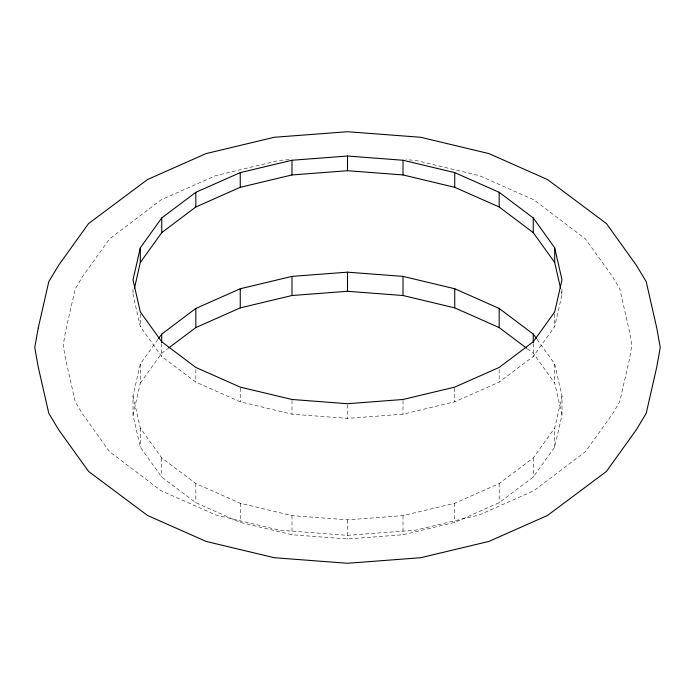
<?xml version="1.0" encoding="UTF-8"?>
<svg xmlns="http://www.w3.org/2000/svg" width="695" height="695" viewBox="0 0 695 695"><rect width="100%" height="100%" fill="white"/><g stroke="black" fill="none" stroke-linecap="round" stroke-linejoin="round"><path stroke-width="0.52" stroke-dasharray="3.48 2.61" d="M561.994 289.311L561.994 294.558L554.688 326.607L533.256 356.474L499.175 382.12L454.747 401.806L403.013 414.177L347.5 418.39L291.987 414.177L240.253 401.806L195.825 382.12L161.744 356.474L140.312 326.607L133.006 294.558L133.709 291.457M537.044 339.36L554.688 363.954L561.994 396.002L561.994 415.132L554.688 447.189L533.256 477.057L499.175 502.702L454.747 522.379L403.013 534.75L347.5 538.972L291.987 534.75L240.253 522.379L195.825 502.702L161.744 477.057L140.312 447.189L133.006 415.132L133.006 396.002L140.312 363.954L157.956 339.36M133.006 415.132L140.312 383.084L140.312 363.954M554.688 447.189L554.688 428.059L561.994 396.002M140.312 383.084L161.744 353.216L167.703 348.725M133.006 396.002L140.312 428.059L161.744 457.927L195.825 483.572L240.253 503.25L291.987 515.62L347.5 519.843L403.013 515.62L454.747 503.25L499.175 483.572L533.256 457.927L554.688 428.059M289.068 159.668L279.329 160.406L215.798 175.592L161.24 199.76L109.575 238.88L82.132 277.14L75.208 289.059L65.599 331.185L63.149 345.285L65.599 359.376L75.208 401.502L82.132 413.429L109.575 451.68L161.24 490.8L215.798 514.969L279.329 530.155L347.5 535.341L415.671 530.155L479.203 514.969L533.76 490.8L585.425 451.68L612.868 413.429L619.792 401.502L629.401 359.376L631.851 345.285L629.401 331.185L619.792 289.059L612.868 277.14L585.425 238.88L533.76 199.76L479.203 175.592L415.671 160.406L405.932 159.668M527.297 348.725L533.256 353.216L554.688 383.084L561.994 415.132M561.291 291.457L561.994 294.558M554.688 314.018L554.688 326.607M554.688 363.954L554.688 383.084M533.256 343.651L533.256 356.474M533.256 457.927L533.256 477.057M499.175 369.531L499.175 382.12M499.175 483.572L499.175 502.702M454.747 388.166L454.747 401.806M454.747 503.25L454.747 522.379M403.013 400.537L403.013 414.177M403.013 515.62L403.013 534.75M347.5 404.751L347.5 418.39M347.5 519.843L347.5 538.972M291.987 400.537L291.987 414.177M291.987 515.62L291.987 534.75M240.253 388.166L240.253 401.806M240.253 503.25L240.253 522.379M195.825 369.531L195.825 382.12M195.825 483.572L195.825 502.702M161.744 343.651L161.744 356.474M161.744 457.927L161.744 477.057M140.312 314.018L140.312 326.607M140.312 428.059L140.312 447.189M133.006 289.311L133.006 294.558"/><path stroke-width="1.04" d="M140.312 247.811L133.006 279.868L140.312 311.916L161.744 341.784L195.825 367.438L240.253 387.115L291.987 399.486L347.5 403.708L403.013 399.486L454.747 387.115L499.175 367.438L533.256 341.784L554.688 311.916L561.994 279.868L554.688 247.811L533.256 217.943L499.175 192.298L454.747 172.621L403.013 160.25L347.5 156.028L291.987 160.25L240.253 172.621L195.825 192.298L161.744 217.943L140.312 247.811L140.312 262.502L134.422 288.356M140.312 262.502L161.744 232.634L195.825 206.988L240.253 187.311L291.987 174.94L347.5 170.718L403.013 174.94L454.747 187.311L499.175 206.988L533.256 232.634L554.688 262.502L560.578 288.356M158.59 338.482L161.744 334.087L195.825 308.441L240.253 288.755L291.987 276.384L347.5 272.171L403.013 276.384L454.747 288.755L499.175 308.441L533.256 334.087L536.41 338.482M168.555 348.082L195.825 327.562L240.253 307.885L291.987 295.514L347.5 291.292L403.013 295.514L454.747 307.885L499.175 327.562L526.445 348.082M554.688 247.811L554.688 262.502M533.256 217.943L533.256 232.634M533.256 334.087L533.256 342.592M499.175 192.298L499.175 206.988M499.175 308.441L499.175 327.562M454.747 172.621L454.747 187.311M454.747 288.755L454.747 307.885M403.013 160.25L403.013 174.94M403.013 276.384L403.013 295.514M347.5 156.028L347.5 170.718M347.5 272.171L347.5 291.292M291.987 160.25L291.987 174.94M291.987 276.384L291.987 295.514M240.253 172.621L240.253 187.311M240.253 288.755L240.253 307.885M195.825 192.298L195.825 206.988M195.825 308.441L195.825 327.562M161.744 217.943L161.744 232.634M161.744 334.087L161.744 342.592M38.26 327.866L34.75 347.5L38.26 367.134L48.798 413.343L58.693 429.797L88.56 471.427L147.479 515.447L206.059 541.405L274.282 557.72L347.5 563.28L420.718 557.72L488.941 541.405L547.521 515.447L606.44 471.427L636.307 429.797L646.202 413.343L656.74 367.134L660.25 347.5L656.74 327.866L646.202 281.657L636.307 265.203L606.44 223.573L547.521 179.553L488.941 153.595L420.718 137.28L347.5 131.72L274.282 137.28L206.059 153.595L147.479 179.553L88.56 223.573L58.693 265.203L48.798 281.657L38.26 327.866"/></g></svg>
